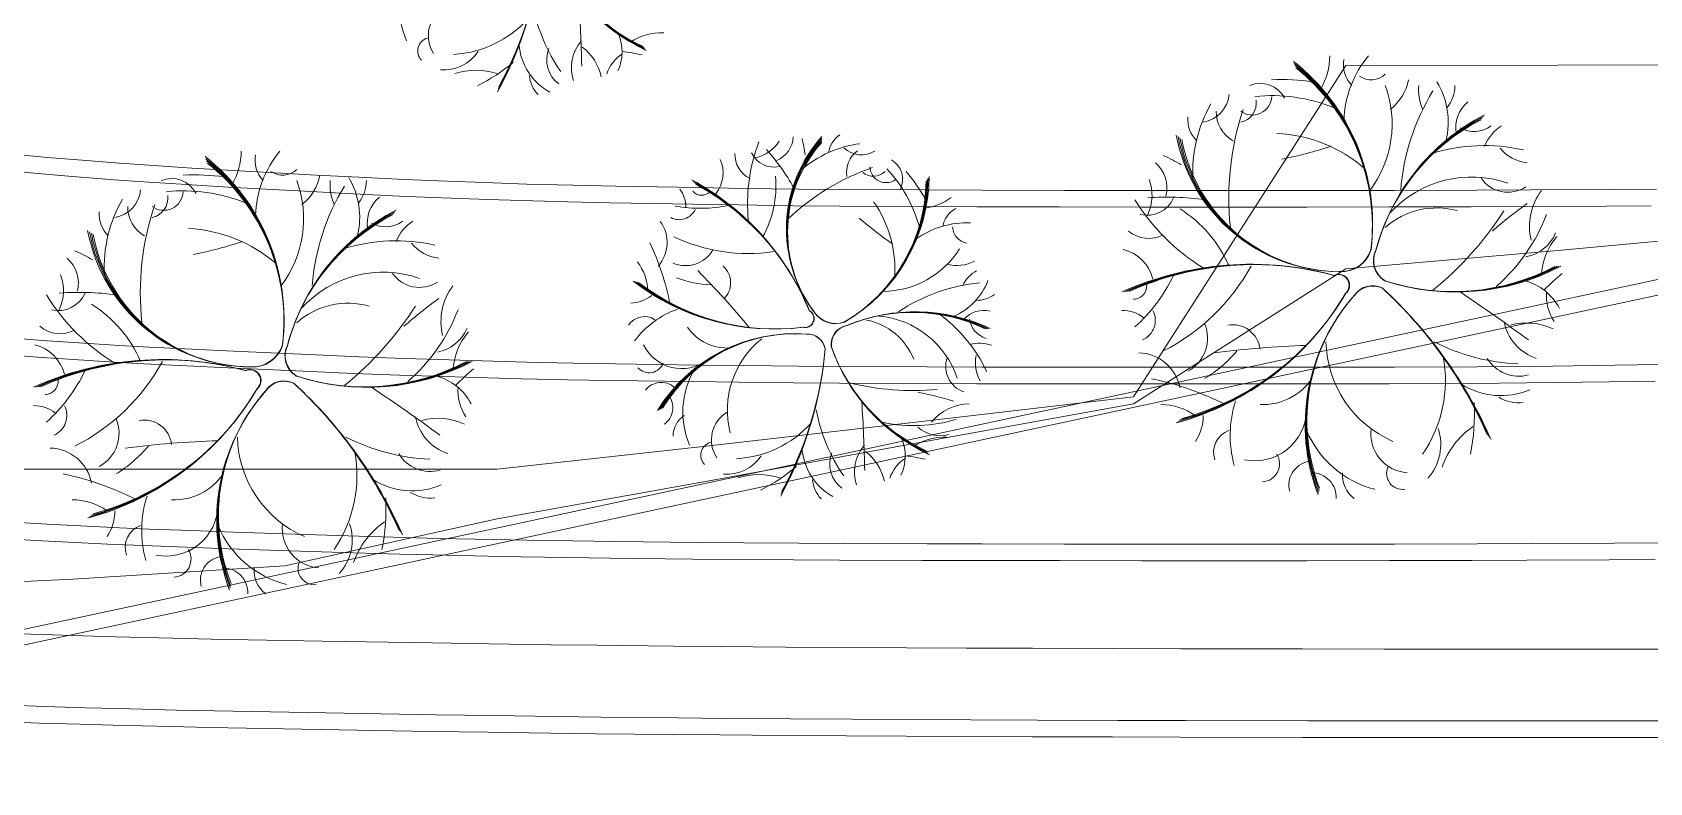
# Model space of a CAD drawing. Header units: metres. Extents: x -1097 to 1588, y -673 to 884.
# Drawn here: x 612.86 to 658.59, y 437.66 to 458.87 of the extents above; entities that cross this region are included whole.
import ezdxf

# ---------------------------------------------------------------- set-up
doc = ezdxf.new("R2010")
doc.units = ezdxf.units.M
for name, color, linetype, lineweight, plot in [('CRECIDA_Q100', 5, 'Continuous', 0, False), ('CRECIDA_Q2', 150, 'Continuous', 0, False), ('EXTENSIONES', 252, 'Continuous', 0, False), ('Solado', 7, 'Continuous', 0, False), ('TERRENO', 188, 'Continuous', 0, False), ('TEXTO', 7, 'Continuous', 0, False), ('VEGETACION', 85, 'Continuous', 0, False), ('VISTA LEJOS', 7, 'Continuous', 0, False)]:
    doc.layers.add(name, color=color, linetype=linetype, lineweight=lineweight, plot=plot)

msp = doc.modelspace()

# ---------------------------------------------------------------- linework, layer by layer
at = {"layer": 'CRECIDA_Q100'}
msp.add_lwpolyline([(608, 446.521), (614, 446.521), (620, 446.521), (626, 446.521), (632, 447.18), (638, 447.866), (644, 448.568), (650, 457.937), (656, 457.942), (662, 457.95), (668, 457.985), (674, 461.003), (680, 464.428), (686, 470.366), (692, 470.366), (698, 470.366), (704, 470.366), (710, 471.673), (716, 472.797), (722, 472.797)], dxfattribs=at)
at = {"layer": 'CRECIDA_Q2'}
msp.add_lwpolyline([(608, 443.125), (614, 443.407), (620, 443.783), (626, 445.117), (632, 446.193), (638, 447.279), (644, 448.369), (650, 452.181), (656, 452.706), (662, 453.263), (668, 453.881), (674, 457.237), (680, 459.783), (686, 459.81), (692, 462.542), (698, 463.293), (704, 463.924), (710, 464.405), (716, 466.38), (722, 467.269)], dxfattribs=at)
at = {"layer": 'EXTENSIONES'}
for points in [[(612.165, 441.875), (613.146, 441.841), (614.288, 441.804), (615.21, 441.779), (616.845, 441.739), (617.914, 441.715), (619.492, 441.685), (621.055, 441.657), (624.163, 441.605), (625.781, 441.58), (627.534, 441.555), (628.835, 441.539), (630.991, 441.516), (632.321, 441.504), (634.16, 441.491), (635.896, 441.48), (639.264, 441.463), (641.142, 441.455), (643.415, 441.447), (645.324, 441.443), (648.779, 441.437), (651.091, 441.434), (654.574, 441.432), (658.068, 441.432), (665.064, 441.432)], [(612.073, 439.377), (613.062, 439.342), (614.214, 439.305), (615.145, 439.28), (616.787, 439.24), (617.862, 439.216), (619.446, 439.185), (621.011, 439.158), (624.121, 439.106), (625.744, 439.08), (627.5, 439.055), (628.806, 439.039), (630.966, 439.016), (632.301, 439.004), (634.144, 438.991), (635.881, 438.98), (639.251, 438.963), (641.133, 438.955), (643.408, 438.947), (645.318, 438.943), (648.774, 438.937), (651.088, 438.934), (654.573, 438.932), (658.067, 438.932), (665.066, 438.932)]]:
    msp.add_lwpolyline(points, dxfattribs=at)
at = {"layer": 'Solado'}
for points in [[(665.064, 441.432), (658.068, 441.432), (654.574, 441.432), (651.091, 441.434), (648.779, 441.437), (645.324, 441.443), (643.415, 441.447), (641.142, 441.455), (639.264, 441.463), (635.896, 441.48), (634.16, 441.491), (632.321, 441.504), (630.991, 441.516), (628.835, 441.539), (627.534, 441.555), (625.781, 441.58), (624.163, 441.605), (621.055, 441.657), (619.492, 441.685), (617.914, 441.715), (616.845, 441.739), (615.21, 441.779), (614.288, 441.804), (613.146, 441.841), (612.165, 441.875)], [(612.073, 439.377), (613.062, 439.342), (614.214, 439.305), (615.145, 439.28), (616.787, 439.24), (617.862, 439.216), (619.446, 439.185), (621.011, 439.158), (624.121, 439.106), (625.744, 439.08), (627.5, 439.055), (628.806, 439.039), (630.966, 439.016), (632.301, 439.004), (634.144, 438.991), (635.881, 438.98), (639.251, 438.963), (641.133, 438.955), (643.408, 438.947), (645.318, 438.943), (648.774, 438.937), (651.088, 438.934), (654.573, 438.932), (658.067, 438.932), (665.066, 438.932)]]:
    msp.add_lwpolyline(points, dxfattribs=at)
at = {"layer": 'TERRENO'}
for points in [[(658.634, 453.97), (657.371, 453.959), (655.082, 453.945), (653.546, 453.938), (651.227, 453.934), (648.899, 453.932), (644.234, 453.932), (641.901, 453.934), (639.568, 453.938), (638.013, 453.945), (635.68, 453.959), (634.384, 453.97), (632.829, 453.99), (631.533, 454.01), (629.2, 454.054), (627.99, 454.079), (626.694, 454.113), (625.744, 454.143), (624.188, 454.201), (623.238, 454.241), (621.942, 454.303), (620.732, 454.367), (618.399, 454.497), (617.219, 454.566), (616.009, 454.642), (615.174, 454.702), (613.878, 454.802), (613.129, 454.866), (612.179, 454.958)], [(658.749, 449.009), (657.453, 448.986), (655.12, 448.958), (653.565, 448.945), (651.232, 448.935), (648.899, 448.932), (644.234, 448.932), (641.901, 448.933), (639.568, 448.937), (638.013, 448.942), (635.68, 448.954), (634.384, 448.963), (632.829, 448.978), (631.533, 448.995), (629.2, 449.029), (627.99, 449.05), (626.694, 449.077), (625.744, 449.101), (624.188, 449.147), (623.238, 449.179), (621.942, 449.229), (620.732, 449.28), (618.399, 449.384), (617.219, 449.439), (616.009, 449.5), (615.174, 449.548), (613.878, 449.628), (613.129, 449.679), (612.179, 449.752)], [(658.749, 443.97), (657.453, 443.959), (655.12, 443.945), (653.565, 443.938), (651.232, 443.933), (648.899, 443.932), (644.234, 443.932), (641.901, 443.933), (639.568, 443.936), (638.013, 443.94), (635.68, 443.948), (634.384, 443.955), (632.829, 443.966), (631.533, 443.979), (629.2, 444.005), (627.99, 444.02), (626.694, 444.04), (625.744, 444.059), (624.188, 444.093), (623.238, 444.117), (621.942, 444.155), (620.732, 444.193), (618.399, 444.271), (617.219, 444.312), (616.009, 444.358), (615.174, 444.394), (613.878, 444.454), (613.129, 444.492), (612.179, 444.547)]]:
    msp.add_lwpolyline(points, dxfattribs=at)
at = {"layer": 'TEXTO', "color": 141}
msp.add_lwpolyline([(942.808, 512.252), (491.207, 415.553)], dxfattribs=at)
at = {"layer": 'VEGETACION', "color": 254}
msp.add_lwpolyline([(665.066, 438.932), (658.067, 438.932), (654.573, 438.932), (651.088, 438.934), (648.774, 438.937), (645.318, 438.943), (643.408, 438.947), (641.133, 438.955), (639.251, 438.963), (635.881, 438.98), (634.144, 438.991), (632.301, 439.004), (630.966, 439.016), (628.806, 439.039), (627.5, 439.055), (625.744, 439.08), (624.121, 439.106), (621.011, 439.158), (619.446, 439.185), (617.862, 439.216), (616.787, 439.24), (615.145, 439.28), (614.214, 439.305), (613.062, 439.342), (612.073, 439.377)], dxfattribs=at)
at = {"layer": 'VEGETACION'}
for centre, radius, start, end in [((616.663, 462.298), 10.657, -28.646, -5.1047), ((616.769, 462.294), 10.55, -28.646, -5.1047), ((616.875, 462.289), 10.444, -28.646, -5.1047), ((616.981, 462.285), 10.337, -28.646, -5.1047), ((632.278, 463.118), 5.122, -160.6422, -114.769), ((632.33, 463.131), 5.175, -160.6422, -114.769), ((632.381, 463.144), 5.228, -160.6422, -114.769), ((632.433, 463.157), 5.281, -160.6422, -114.769), ((625.61, 459.567), 2.362, 150.1568, -156.7526), ((577.514, 456.704), 50.894, 1.3595, 3.5571), ((624.978, 458.776), 0.921, 120.291, -146.8541), ((624.594, 461.318), 3.076, -86.7412, -42.1374), ((631.632, 460.463), 4.686, -169.782, -144.7966), ((628.288, 458.322), 1.25, -25.5318, 23.6195), ((630.632, 457.34), 1.516, 86.9411, 124.4468), ((624.132, 458.347), 0.376, 105.1246, -135.8136), ((624.491, 458.983), 1.176, -94.566, -33.8832), ((628.34, 458.684), 1.729, -174.7696, -119.5003), ((628.269, 458.099), 0.864, 158.5673, -127.3793), ((629.236, 457.874), 1.136, 138.3902, -161.0564), ((627.51, 457.289), 1.474, 12.7354, 52.3439), ((628.282, 449.506), 8.915, 78.2188, 81.9039), ((623.271, 461.793), 4.936, -63.8384, -49.7585), ((630.126, 457.352), 1.079, 122.9089, 161.4783), ((644.898, 453.446), 5.862, -7.0126, 51.7609), ((644.954, 453.431), 5.803, -7.0126, 51.7609), ((645.01, 453.417), 5.745, -7.0126, 51.7609), ((645.067, 453.402), 5.686, -7.0126, 51.7609), ((647.679, 458.211), 1.869, -30.3109, -0.1369), ((650.775, 457.952), 0.839, 169.6778, -136.2887), ((652.947, 456.286), 3, 140.203, 178.1947), ((625.405, 455.861), 1.939, 72.2206, 108.0414), ((627.801, 457.736), 0.893, -174.4224, -136.0283), ((647.58, 456.655), 0.775, 26.989, 112.3536), ((648.197, 450.964), 6.571, 82.3394, 92.5468), ((650.72, 458.107), 0.58, -125.0679, -46.7585), ((648.179, 456.286), 3.133, -37.04, 20.2784), ((650.416, 457.786), 1.382, -52.2138, -10.7459), ((653.413, 457.241), 1.353, 174.4694, -156.1224), ((650.722, 456.338), 2.176, -14.1206, 31.5271), ((652.048, 457.384), 1.04, -37.8757, -0.6938), ((645.827, 457.195), 0.878, -80.5732, -5.4598), ((647.358, 457.08), 0.548, -126.8376, -2.2225), ((646.911, 456.877), 0.561, -77.8599, 7.8919), ((647.901, 452.328), 4.754, 68.3223, 95.6759), ((657.796, 453.933), 6.258, 148.3668, 175.7309), ((646.386, 456.419), 0.855, 175.5863, -134.2924), ((649.518, 454.925), 3.845, 149.9473, -176.8254), ((647.274, 456.623), 0.939, 178.8709, -119.6274), ((654.552, 454.19), 7.859, 161.4244, -173.9045), ((656.624, 451.187), 5.967, 117.2325, 165.0827), ((656.685, 451.179), 6.027, 117.2325, 165.0827), ((654.04, 456.181), 0.93, 129.1335, -169.7906), ((647.858, 451.927), 4.093, 49.1819, 87.2866), ((656.501, 451.203), 5.846, 117.2325, 165.0827), ((656.562, 451.195), 5.906, 117.2325, 165.0827), ((653.632, 456.878), 0.81, -119.4079, -53.7772), ((655.048, 455.207), 1.206, 122.4262, 158.3906), ((638.065, 454.023), 4.982, 159.4624, -174.3459), ((633.094, 456.333), 1.034, -77.9669, -31.2728), ((629.096, 451.5), 6.075, 29.3564, 41.9022), ((633.61, 455.957), 0.769, -67.117, -3.3508), ((638.092, 453.312), 3.908, 138.0903, -143.1217), ((638.064, 453.284), 3.869, 138.0903, -143.1217), ((638.036, 453.255), 3.83, 138.0903, -143.1217), ((638.007, 453.226), 3.791, 138.0903, -143.1217), ((636.672, 452.573), 3.177, 97.4368, 130.6641), ((629.754, 454.734), 5.002, 7.736, 13.1674), ((636.077, 455.378), 0.707, 123.0758, 173.1971), ((636.304, 456.134), 0.725, -133.0838, -57.9704), ((649.854, 456.834), 4.73, -169.3991, -90.6111), ((649.86, 456.785), 4.683, -169.3991, -90.6111), ((649.867, 456.737), 4.635, -169.3991, -90.6111), ((649.874, 456.689), 4.588, -169.3991, -90.6111), ((646.013, 466.402), 11.329, -78.8812, -71.6233), ((653.921, 450.673), 4.996, 77.262, 107.3482), ((655.246, 456.304), 1.128, -141.3142, -95.8118), ((614.116, 450.753), 5.862, -7.0126, 51.7609), ((614.172, 450.738), 5.803, -7.0126, 51.7609), ((614.229, 450.724), 5.745, -7.0126, 51.7609), ((614.285, 450.709), 5.686, -7.0126, 51.7609), ((616.897, 455.518), 1.869, -30.3109, -0.1369), ((619.993, 455.259), 0.839, 169.6778, -136.2887), ((622.166, 453.593), 3, 140.203, 178.1947), ((631.442, 454.897), 0.949, -38.3468, 23.6656), ((633.453, 455.409), 0.727, 177.1906, -114.2964), ((633.824, 455.743), 0.683, -155.9806, -76.4016), ((636.657, 454.898), 0.776, 126.3603, -172.138), ((636.831, 454.713), 0.64, -25.5215, 59.8431), ((644.012, 454.477), 0.931, -14.6065, 49.1598), ((642.346, 449.873), 6.054, 60.2465, 65.6779), ((616.798, 453.962), 0.775, 26.989, 112.3536), ((617.416, 448.271), 6.571, 82.3394, 92.5468), ((619.939, 455.414), 0.58, -125.0679, -46.7585), ((617.397, 453.593), 3.133, -37.04, 20.2784), ((619.635, 455.093), 1.382, -52.2138, -10.7459), ((622.631, 454.548), 1.353, 174.4694, -156.1224), ((619.94, 453.645), 2.176, -14.1206, 31.5271), ((621.267, 454.691), 1.04, -37.8757, -0.6938), ((628.031, 448.236), 7.338, 22.2167, 61.7302), ((628.103, 448.258), 7.265, 22.2167, 61.7302), ((630.923, 454.523), 2.961, -29.1759, 5.4014), ((638.722, 448.903), 6.494, 108.9139, 133.5849), ((633.435, 454.725), 4.698, -59.5232, -0.7497), ((633.416, 454.77), 4.747, -59.5232, -0.7497), ((633.397, 454.814), 4.795, -59.5232, -0.7497), ((633.379, 454.858), 4.844, -59.5232, -0.7497), ((636.641, 455.264), 0.464, -130.3704, -44.6187), ((636.999, 455.073), 0.453, -179.3481, -54.733), ((634.156, 452.327), 3.928, 15.8118, 43.1653), ((633.411, 451.446), 5.429, 29.8289, 40.0362), ((643.272, 454.259), 1.251, -25.4563, 21.2377), ((653.559, 451.662), 3.119, 70.8016, 137.4059), ((654.587, 455.273), 0.922, -146.5166, -56.5593), ((615.046, 454.501), 0.878, -80.5732, -5.4598), ((616.576, 454.387), 0.548, -126.8376, -2.2225), ((616.13, 454.184), 0.561, -77.8599, 7.8919), ((617.119, 449.635), 4.754, 68.3223, 95.6759), ((627.014, 451.24), 6.258, 148.3668, 175.7309), ((623.259, 453.488), 0.93, 129.1335, -169.7906), ((630.516, 453.928), 0.824, -0.2587, 38.0688), ((631.782, 454.586), 0.323, -139.9899, -40.7645), ((628.176, 448.28), 7.191, 22.2167, 61.7302), ((628.248, 448.302), 7.118, 22.2167, 61.7302), ((637.901, 455.431), 1.544, -82.8214, -52.6474), ((644.375, 454.525), 0.827, -103.4701, -23.891), ((644.967, 446.86), 7.353, 81.8669, 94.4128), ((656.889, 453.384), 1.693, 143.1596, -166.5877), ((615.604, 453.726), 0.855, 175.5863, -134.2924), ((618.736, 452.232), 3.845, 149.9473, -176.8254), ((616.493, 453.93), 0.939, 178.8709, -119.6274), ((623.77, 451.497), 7.859, 161.4244, -173.9045), ((625.719, 448.51), 5.846, 117.2325, 165.0827), ((625.781, 448.502), 5.906, 117.2325, 165.0827), ((625.842, 448.494), 5.967, 117.2325, 165.0827), ((625.904, 448.485), 6.027, 117.2325, 165.0827), ((631.149, 454.078), 0.504, -118.22, -25.3705), ((631.752, 457.831), 3.935, -100.4204, -78.3241), ((633.872, 452.154), 3.382, -3.3286, 34.776), ((639.288, 453.271), 0.693, 117.1673, 171.2007), ((649.151, 457.331), 6.03, -148.0271, -121.8354), ((643.41, 450.841), 3.584, 23.3346, 57.9119), ((652.569, 451.717), 2.189, 74.3184, 131.5501), ((646.494, 458.949), 9.484, -50.9616, -32.7007), ((663.592, 442.366), 14.413, 125.9438, 130.9474), ((650.898, 455.552), 5.12, -49.014, -20.954), ((619.072, 454.141), 4.73, -169.3991, -90.6111), ((617.076, 449.234), 4.093, 49.1819, 87.2866), ((622.85, 454.184), 0.81, -119.4079, -53.7772), ((624.267, 452.514), 1.206, 122.4262, 158.3906), ((629.799, 452.929), 1.01, -41.6268, 35.9787), ((642.434, 460.643), 9.361, -131.3917, -124.1338), ((639.289, 451.009), 2.478, 87.6925, 125.6842), ((639.363, 453.385), 0.479, -177.5784, -99.269), ((644.423, 453.923), 0.88, -130.2988, -61.7859), ((619.079, 454.092), 4.683, -169.3991, -90.6111), ((619.086, 454.044), 4.635, -169.3991, -90.6111), ((619.092, 453.996), 4.588, -169.3991, -90.6111), ((615.231, 463.709), 11.329, -78.8812, -71.6233), ((623.139, 447.98), 4.996, 77.262, 107.3482), ((624.465, 453.611), 1.128, -141.3142, -95.8118), ((624.07, 449.908), 6.938, 10.6049, 25.6937), ((633.094, 457.467), 4.849, -115.5849, -81.3777), ((654.888, 453.637), 1.134, -79.471, -22.6738), ((657.365, 451.902), 1.835, 139.4516, 176.9574), ((613.23, 451.784), 0.931, -14.6065, 49.1598), ((611.565, 447.18), 6.054, 60.2465, 65.6779), ((628.829, 451.514), 1.434, 2.5416, 37.2023), ((631.332, 453.157), 0.883, -114.0303, -29.5602), ((636.891, 454.135), 2.589, -89.5505, -32.2321), ((639, 453.422), 1.142, -104.7244, -63.2564), ((643.434, 451.614), 1.149, 14.1637, 76.1762), ((649.853, 453.01), 0.907, -93.1322, -17.9739), ((649.86, 453), 0.898, -93.1322, -17.9739), ((649.866, 452.99), 0.889, -93.1322, -17.9739), ((649.873, 452.98), 0.88, -93.1322, -17.9739), ((651.442, 452.413), 0.66, 153.4198, -121.2712), ((651.452, 452.417), 0.667, 153.4198, -121.2712), ((651.461, 452.421), 0.674, 153.4198, -121.2712), ((651.471, 452.425), 0.681, 153.4198, -121.2712), ((612.49, 451.566), 1.251, -25.4563, 21.2377), ((622.777, 448.969), 3.119, 70.8016, 137.4059), ((623.806, 452.58), 0.922, -146.5166, -56.5593), ((632.196, 454.85), 3.124, -111.047, -92.7546), ((614.887, 435.531), 23.615, 39.3853, 44.6718), ((631.961, 451.788), 0.645, -45.8749, 47.6233), ((640.149, 451.184), 1.118, 121.9589, 151.3671), ((647.318, 443.432), 8.881, 74.7272, 114.2407), ((647.35, 443.518), 8.792, 74.7272, 114.2407), ((647.382, 443.604), 8.703, 74.7272, 114.2407), ((647.414, 443.689), 8.615, 74.7272, 114.2407), ((640.844, 454.074), 4.762, -47.9098, -25.8136), ((642.182, 455.094), 5.869, -63.0744, -28.8672), ((649.785, 451.716), 0.311, -49.8029, 114.2093), ((649.792, 451.719), 0.308, -49.8029, 114.2093), ((649.8, 451.722), 0.305, -49.8029, 114.2093), ((649.807, 451.724), 0.302, -49.8029, 114.2093), ((653.029, 457.739), 6.199, -108.1317, -62.2585), ((653.055, 457.799), 6.263, -108.1317, -62.2585), ((653.08, 457.858), 6.327, -108.1317, -62.2585), ((653.106, 457.917), 6.391, -108.1317, -62.2585), ((663.157, 443.876), 10.79, 130.7293, 134.4144), ((618.37, 454.638), 6.03, -148.0271, -121.8354), ((613.594, 451.832), 0.827, -103.4701, -23.891), ((614.186, 444.167), 7.353, 81.8669, 94.4128), ((626.107, 450.691), 1.693, 143.1596, -166.5877), ((629.711, 452.287), 1.079, -86.1757, -52.2344), ((633.837, 457.051), 6.568, -127.3784, -82.9129), ((633.851, 456.985), 6.503, -127.3784, -82.9129), ((633.866, 456.919), 6.437, -127.3784, -82.9129), ((633.88, 456.853), 6.371, -127.3784, -82.9129), ((640.185, 446.647), 5.171, 95.8563, 123.2203), ((638.204, 452.494), 1.798, -66.6312, -20.9834), ((639.557, 452.151), 0.859, -90.3862, -53.2043), ((643.983, 451.712), 0.39, -87.4794, 11.746), ((643.129, 455.501), 7.95, -74.8679, -30.4024), ((643.203, 455.466), 7.87, -74.8679, -30.4024), ((643.277, 455.431), 7.791, -74.8679, -30.4024), ((643.351, 455.396), 7.711, -74.8679, -30.4024), ((654.362, 447.769), 5.509, 138.4124, -158.9788), ((654.323, 447.812), 5.454, 138.4124, -158.9788), ((654.285, 447.854), 5.399, 138.4124, -158.9788), ((654.247, 447.896), 5.344, 138.4124, -158.9788), ((650.765, 451.059), 0.64, 64.1571, 144.9717), ((650.763, 451.068), 0.634, 64.1571, 144.9717), ((650.761, 451.078), 0.627, 64.1571, 144.9717), ((650.758, 451.087), 0.621, 64.1571, 144.9717), ((642.562, 442.436), 12.511, 23.8645, 47.4059), ((642.479, 442.337), 12.64, 23.8645, 47.4059), ((642.397, 442.238), 12.769, 23.8645, 47.4059), ((642.315, 442.14), 12.898, 23.8645, 47.4059), ((618.851, 400.425), 61.595, 53.87007, 56.06767), ((654.696, 450.375), 1.513, 26.9787, 76.13), ((656.981, 451.426), 1.306, 175.4194, -146.0112), ((612.629, 448.148), 3.584, 23.3346, 57.9119), ((621.788, 449.024), 2.189, 74.3184, 131.5501), ((615.713, 456.256), 9.484, -50.9616, -32.7007), ((632.81, 439.673), 14.413, 125.9438, 130.9474), ((620.116, 452.859), 5.12, -49.014, -20.954), ((632, 448.555), 2.646, 109.7813, 142.9068), ((634.702, 450.784), 0.257, -102.3134, 61.6988), ((634.708, 450.78), 0.255, -102.3134, 61.6988), ((634.714, 450.777), 0.252, -102.3134, 61.6988), ((634.719, 450.774), 0.249, -102.3134, 61.6988), ((635.585, 451.39), 0.75, -145.6427, -70.4844), ((635.582, 451.381), 0.742, -145.6427, -70.4844), ((637.795, 446.034), 4.93, 64.722, 112.5721), ((637.82, 445.99), 4.98, 64.722, 112.5721), ((639.769, 450.239), 0.769, 76.623, 137.6988), ((643.682, 450.012), 0.997, 52.2518, 90.5793), ((644.005, 450.731), 0.61, -65.7095, 27.1401), ((613.642, 451.23), 0.88, -130.2988, -61.7859), ((624.107, 450.944), 1.134, -79.471, -22.6738), ((630.17, 450.287), 0.546, 57.2661, 146.3278), ((632.509, 451.309), 1.364, -145.5713, -86.306), ((635.578, 451.371), 0.735, -145.6427, -70.4844), ((635.575, 451.361), 0.727, -145.6427, -70.4844), ((635.993, 450.047), 0.546, 100.9093, -173.7818), ((636, 450.043), 0.551, 100.9093, -173.7818), ((636.008, 450.039), 0.557, 100.9093, -173.7818), ((636.015, 450.035), 0.563, 100.9093, -173.7818), ((637.743, 446.123), 4.83, 64.722, 112.5721), ((637.769, 446.078), 4.88, 64.722, 112.5721), ((636.104, 448.959), 1.809, 21.8079, 79.0396), ((636.565, 448.283), 2.577, 18.2911, 84.8953), ((636.099, 447.548), 4.128, 24.7515, 54.8377), ((640.021, 450.858), 0.669, -171.9184, -106.2877), ((645.023, 450.227), 1.069, -61.5198, 22.9503), ((646.802, 449.823), 0.78, 6.6356, 100.1339), ((655.825, 450.956), 1.374, -169.0993, -108.5458), ((655.115, 448.867), 1.784, 65.2459, 104.8545), ((626.584, 449.209), 1.835, 139.4516, 176.9574), ((634.416, 445.799), 4.552, 85.9019, 148.5107), ((634.425, 445.845), 4.506, 85.9019, 148.5107), ((634.433, 445.891), 4.461, 85.9019, 148.5107), ((634.442, 445.938), 4.415, 85.9019, 148.5107), ((635.116, 448.182), 2.603, 128.8494, -165.9205), ((634.764, 449.811), 0.529, 11.6466, 92.4612), ((634.769, 449.817), 0.523, 11.6466, 92.4612), ((634.774, 449.823), 0.518, 11.6466, 92.4612), ((634.779, 449.829), 0.513, 11.6466, 92.4612), ((639.638, 449.088), 0.996, 69.9156, 105.88), ((652.588, 450.197), 3.15, -178.6401, -113.41), ((655.103, 455.163), 5.671, -117.2715, -92.2861), ((616.536, 440.739), 8.881, 74.7272, 114.2407), ((612.652, 448.921), 1.149, 14.1637, 76.1762), ((616.568, 440.825), 8.792, 74.7272, 114.2407), ((616.601, 440.911), 8.703, 74.7272, 114.2407), ((616.633, 440.996), 8.615, 74.7272, 114.2407), ((619.071, 450.317), 0.907, -93.1322, -17.9739), ((619.078, 450.307), 0.898, -93.1322, -17.9739), ((619.085, 450.297), 0.889, -93.1322, -17.9739), ((619.092, 450.287), 0.88, -93.1322, -17.9739), ((620.661, 449.72), 0.66, 153.4198, -121.2712), ((620.67, 449.724), 0.667, 153.4198, -121.2712), ((620.68, 449.728), 0.674, 153.4198, -121.2712), ((620.689, 449.732), 0.681, 153.4198, -121.2712), ((631.225, 450.574), 1.211, -153.7749, -53.6608), ((624.668, 450.866), 10.657, -28.646, -5.1047), ((624.774, 450.861), 10.55, -28.646, -5.1047), ((624.88, 450.857), 10.444, -28.646, -5.1047), ((624.986, 450.853), 10.337, -28.646, -5.1047), ((640.283, 451.686), 5.122, -160.6422, -114.769), ((640.334, 451.699), 5.175, -160.6422, -114.769), ((640.386, 451.712), 5.228, -160.6422, -114.769), ((640.438, 451.725), 5.281, -160.6422, -114.769), ((639.449, 449.424), 0.762, 160.9729, -109.0699), ((640.457, 449.511), 0.932, 166.1753, -148.3223), ((644.114, 448.588), 1.222, 10.8837, 88.4892), ((644.034, 452.304), 3.781, -58.5365, -40.244), ((649.836, 421.453), 28.581, 91.8959, 97.1824), ((649.098, 449.035), 3.722, -34.2307, 10.3731), ((654.896, 450.192), 1.045, -148.9222, -74.8688), ((610.063, 451.38), 4.762, -47.9098, -25.8136), ((611.4, 452.401), 5.869, -63.0744, -28.8672), ((619.003, 449.023), 0.311, -49.8029, 114.2093), ((619.011, 449.026), 0.308, -49.8029, 114.2093), ((619.018, 449.029), 0.305, -49.8029, 114.2093), ((619.026, 449.031), 0.302, -49.8029, 114.2093), ((622.247, 455.046), 6.199, -108.1317, -62.2585), ((622.273, 455.105), 6.263, -108.1317, -62.2585), ((622.299, 455.165), 6.327, -108.1317, -62.2585), ((622.324, 455.224), 6.391, -108.1317, -62.2585), ((623.915, 447.682), 1.513, 26.9787, 76.13), ((632.376, 441.182), 10.79, 130.7293, 134.4144), ((630.303, 449.67), 0.424, -138.5768, -20.7762), ((633.615, 448.134), 2.362, 150.1568, -156.7526), ((613.201, 449.019), 0.39, -87.4794, 11.746), ((612.348, 452.808), 7.95, -74.8679, -30.4024), ((612.422, 452.773), 7.87, -74.8679, -30.4024), ((612.496, 452.738), 7.791, -74.8679, -30.4024), ((612.57, 452.703), 7.711, -74.8679, -30.4024), ((623.58, 445.076), 5.509, 138.4124, -158.9788), ((623.542, 445.119), 5.454, 138.4124, -158.9788), ((623.503, 445.161), 5.399, 138.4124, -158.9788), ((623.465, 445.203), 5.344, 138.4124, -158.9788), ((619.984, 448.366), 0.64, 64.1571, 144.9717), ((619.981, 448.375), 0.634, 64.1571, 144.9717), ((619.979, 448.385), 0.627, 64.1571, 144.9717), ((619.977, 448.394), 0.621, 64.1571, 144.9717), ((611.78, 439.743), 12.511, 23.8645, 47.4059), ((611.698, 439.644), 12.64, 23.8645, 47.4059), ((611.616, 439.545), 12.769, 23.8645, 47.4059), ((611.533, 439.447), 12.898, 23.8645, 47.4059), ((588.069, 397.732), 61.595, 53.87007, 56.06767), ((626.2, 448.733), 1.306, 175.4194, -146.0112), ((630.642, 448.416), 0.557, 49.5226, 142.4966), ((637.79, 456.579), 7.836, -103.4722, -85.2112), ((635.515, 437.03), 11.909, 73.4333, 78.4369), ((642.795, 440.86), 8.396, 63.1155, 78.2042), ((647.665, 449.997), 1.651, -93.0608, -33.7955), ((654.387, 450.692), 2.092, -122.2591, -66.9897), ((612.9, 447.319), 0.997, 52.2518, 90.5793), ((613.223, 448.037), 0.61, -65.7095, 27.1401), ((630.396, 448.262), 0.575, -55.3242, 37.3484), ((585.519, 445.272), 50.894, 1.3595, 3.5571), ((639.368, 446.965), 1.399, 90.6491, 140.9017), ((644.758, 446.613), 1.735, 55.0521, 89.7129), ((649.934, 447.479), 3.202, 162.2918, -164.5827), ((647.668, 448.114), 5.974, -11.3278, 2.7521), ((654.9, 449.475), 1.081, -121.9118, -83.5178), ((614.242, 447.534), 1.069, -61.5198, 22.9503), ((616.02, 447.13), 0.78, 6.6356, 100.1339), ((625.043, 448.263), 1.374, -169.0993, -108.5458), ((624.333, 446.174), 1.784, 65.2459, 104.8545), ((631.656, 447.466), 0.676, 122.4052, -178.9835), ((632.983, 447.344), 0.921, 120.291, -146.8541), ((632.599, 449.886), 3.076, -86.7412, -42.1374), ((639.637, 449.031), 4.686, -169.782, -144.7966), ((637.777, 451.983), 4.231, -101.5246, -73.4645), ((644.665, 448.03), 1.306, -33.6652, 0.2761), ((647.425, 448.222), 1.466, -101.2643, -1.1503), ((619.055, 418.76), 28.581, 91.8959, 97.1824), ((621.806, 447.504), 3.15, -178.6401, -113.41), ((624.321, 452.47), 5.671, -117.2715, -92.2861), ((636.293, 446.889), 1.25, -25.5318, 23.6195), ((638.637, 445.908), 1.516, 86.9411, 124.4468), ((638.528, 448.404), 0.937, -131.9815, -75.1843), ((646.924, 446.997), 0.66, 109.7766, -161.1616), ((651.528, 448.72), 2.858, -157.3326, -104.242), ((651.822, 447.531), 1.115, 172.8016, -94.3436), ((651.265, 447.216), 1.423, -42.0554, 18.6273), ((654.936, 445.794), 2.347, 124.7312, 160.552), ((613.332, 445.895), 1.222, 10.8837, 88.4892), ((613.253, 449.611), 3.781, -58.5365, -40.244), ((618.316, 446.342), 3.722, -34.2307, 10.3731), ((624.114, 447.499), 1.045, -148.9222, -74.8688), ((632.137, 446.914), 0.376, 105.1246, -135.8136), ((632.496, 447.551), 1.176, -94.566, -33.8832), ((636.345, 447.252), 1.729, -174.7696, -119.5003), ((636.274, 446.667), 0.864, 158.5673, -127.3793), ((637.241, 446.442), 1.136, 138.3902, -161.0564), ((635.515, 445.857), 1.474, 12.7354, 52.3439), ((636.287, 438.074), 8.915, 78.2188, 81.9039), ((647.615, 446.671), 0.513, -86.0663, 31.7343), ((612.013, 438.167), 8.396, 63.1155, 78.2042), ((616.883, 447.304), 1.651, -93.0608, -33.7955), ((631.276, 450.361), 4.936, -63.8384, -49.7585), ((638.131, 445.92), 1.079, 122.9089, 161.4783), ((649.068, 446.072), 0.675, 102.0332, -164.9929), ((649.035, 445.723), 0.696, -2.8136, 89.859), ((650.727, 446.347), 0.818, 174.9157, -126.473), ((651.611, 446.402), 0.456, 157.6352, -83.3031), ((623.606, 447.999), 2.092, -122.2591, -66.9897), ((633.41, 444.429), 1.939, 72.2206, 108.0414), ((635.806, 446.303), 0.893, -174.4224, -136.0283), ((613.976, 443.92), 1.735, 55.0521, 89.7129), ((619.152, 444.786), 3.202, 162.2918, -164.5827), ((616.644, 445.529), 1.466, -101.2643, -1.1503), ((616.886, 445.421), 5.974, -11.3278, 2.7521), ((624.119, 446.782), 1.081, -121.9118, -83.5178), ((613.884, 445.337), 1.306, -33.6652, 0.2761), ((624.155, 443.101), 2.347, 124.7312, 160.552), ((616.143, 444.304), 0.66, 109.7766, -161.1616), ((620.747, 446.027), 2.858, -157.3326, -104.242), ((621.04, 444.838), 1.115, 172.8016, -94.3436), ((620.483, 444.523), 1.423, -42.0554, 18.6273), ((616.833, 443.978), 0.513, -86.0663, 31.7343), ((618.286, 443.379), 0.675, 102.0332, -164.9929), ((618.253, 443.03), 0.696, -2.8136, 89.859), ((619.946, 443.654), 0.818, 174.9157, -126.473), ((620.83, 443.709), 0.456, 157.6352, -83.3031)]:
    msp.add_arc(centre, radius, start, end, dxfattribs=at)
at = {"layer": 'VISTA LEJOS'}
for points in [[(942.959, 512.721), (491.358, 416.023)], [(942.808, 512.252), (491.207, 415.553)], [(658.785, 454.44), (657.522, 454.429), (655.233, 454.415), (653.696, 454.408), (651.378, 454.403), (649.05, 454.402), (644.384, 454.402), (642.051, 454.403), (639.719, 454.408), (638.163, 454.415), (635.831, 454.429), (634.535, 454.44), (632.979, 454.459), (631.683, 454.48), (629.35, 454.523), (628.141, 454.549), (626.845, 454.583), (625.894, 454.613), (624.339, 454.671), (623.389, 454.711), (622.093, 454.773), (620.883, 454.837), (618.55, 454.967), (617.369, 455.035), (616.16, 455.112), (615.325, 455.171), (614.029, 455.272), (613.28, 455.336), (612.329, 455.427)], [(658.634, 453.97), (657.371, 453.959), (655.082, 453.945), (653.546, 453.938), (651.227, 453.934), (648.899, 453.932), (644.234, 453.932), (641.901, 453.934), (639.568, 453.938), (638.013, 453.945), (635.68, 453.959), (634.384, 453.97), (632.829, 453.99), (631.533, 454.01), (629.2, 454.054), (627.99, 454.079), (626.694, 454.113), (625.744, 454.143), (624.188, 454.201), (623.238, 454.241), (621.942, 454.303), (620.732, 454.367), (618.399, 454.497), (617.219, 454.566), (616.009, 454.642), (615.174, 454.702), (613.878, 454.802), (613.129, 454.866), (612.179, 454.958)], [(658.9, 449.478), (657.604, 449.456), (655.271, 449.427), (653.716, 449.414), (651.383, 449.405), (649.05, 449.402), (644.384, 449.402), (642.051, 449.403), (639.719, 449.407), (638.163, 449.412), (635.831, 449.423), (634.535, 449.432), (632.979, 449.448), (631.683, 449.464), (629.35, 449.499), (628.141, 449.519), (626.845, 449.546), (625.894, 449.571), (624.339, 449.617), (623.389, 449.649), (622.093, 449.699), (620.883, 449.75), (618.55, 449.853), (617.369, 449.909), (616.16, 449.97), (615.325, 450.017), (614.029, 450.098), (613.28, 450.149), (612.329, 450.222)], [(658.749, 449.009), (657.453, 448.986), (655.12, 448.958), (653.565, 448.945), (651.232, 448.935), (648.899, 448.932), (644.234, 448.932), (641.901, 448.933), (639.568, 448.937), (638.013, 448.942), (635.68, 448.954), (634.384, 448.963), (632.829, 448.978), (631.533, 448.995), (629.2, 449.029), (627.99, 449.05), (626.694, 449.077), (625.744, 449.101), (624.188, 449.147), (623.238, 449.179), (621.942, 449.229), (620.732, 449.28), (618.399, 449.384), (617.219, 449.439), (616.009, 449.5), (615.174, 449.548), (613.878, 449.628), (613.129, 449.679), (612.179, 449.752)], [(658.9, 444.44), (657.604, 444.429), (655.271, 444.414), (653.716, 444.408), (651.383, 444.403), (649.05, 444.402), (644.384, 444.402), (642.051, 444.402), (639.719, 444.405), (638.163, 444.409), (635.831, 444.418), (634.535, 444.425), (632.979, 444.436), (631.683, 444.449), (629.35, 444.474), (628.141, 444.49), (626.845, 444.51), (625.894, 444.528), (624.339, 444.563), (623.389, 444.587), (622.093, 444.624), (620.883, 444.663), (618.55, 444.74), (617.369, 444.782), (616.16, 444.828), (615.325, 444.863), (614.029, 444.924), (613.28, 444.962), (612.329, 445.017)], [(658.749, 443.97), (657.453, 443.959), (655.12, 443.945), (653.565, 443.938), (651.232, 443.933), (648.899, 443.932), (644.234, 443.932), (641.901, 443.933), (639.568, 443.936), (638.013, 443.94), (635.68, 443.948), (634.384, 443.955), (632.829, 443.966), (631.533, 443.979), (629.2, 444.005), (627.99, 444.02), (626.694, 444.04), (625.744, 444.059), (624.188, 444.093), (623.238, 444.117), (621.942, 444.155), (620.732, 444.193), (618.399, 444.271), (617.219, 444.312), (616.009, 444.358), (615.174, 444.394), (613.878, 444.454), (613.129, 444.492), (612.179, 444.547)], [(612.224, 439.847), (613.213, 439.812), (614.365, 439.775), (615.296, 439.75), (616.937, 439.709), (618.013, 439.686), (619.597, 439.655), (621.162, 439.627), (624.272, 439.575), (625.894, 439.55), (627.651, 439.525), (628.957, 439.509), (631.117, 439.486), (632.451, 439.474), (634.295, 439.46), (636.032, 439.45), (639.402, 439.433), (641.283, 439.424), (643.559, 439.417), (645.469, 439.412), (648.925, 439.407), (651.239, 439.404), (654.724, 439.402), (658.218, 439.401), (665.217, 439.401)]]:
    msp.add_lwpolyline(points, dxfattribs=at)

doc.saveas('drawing.dxf')
